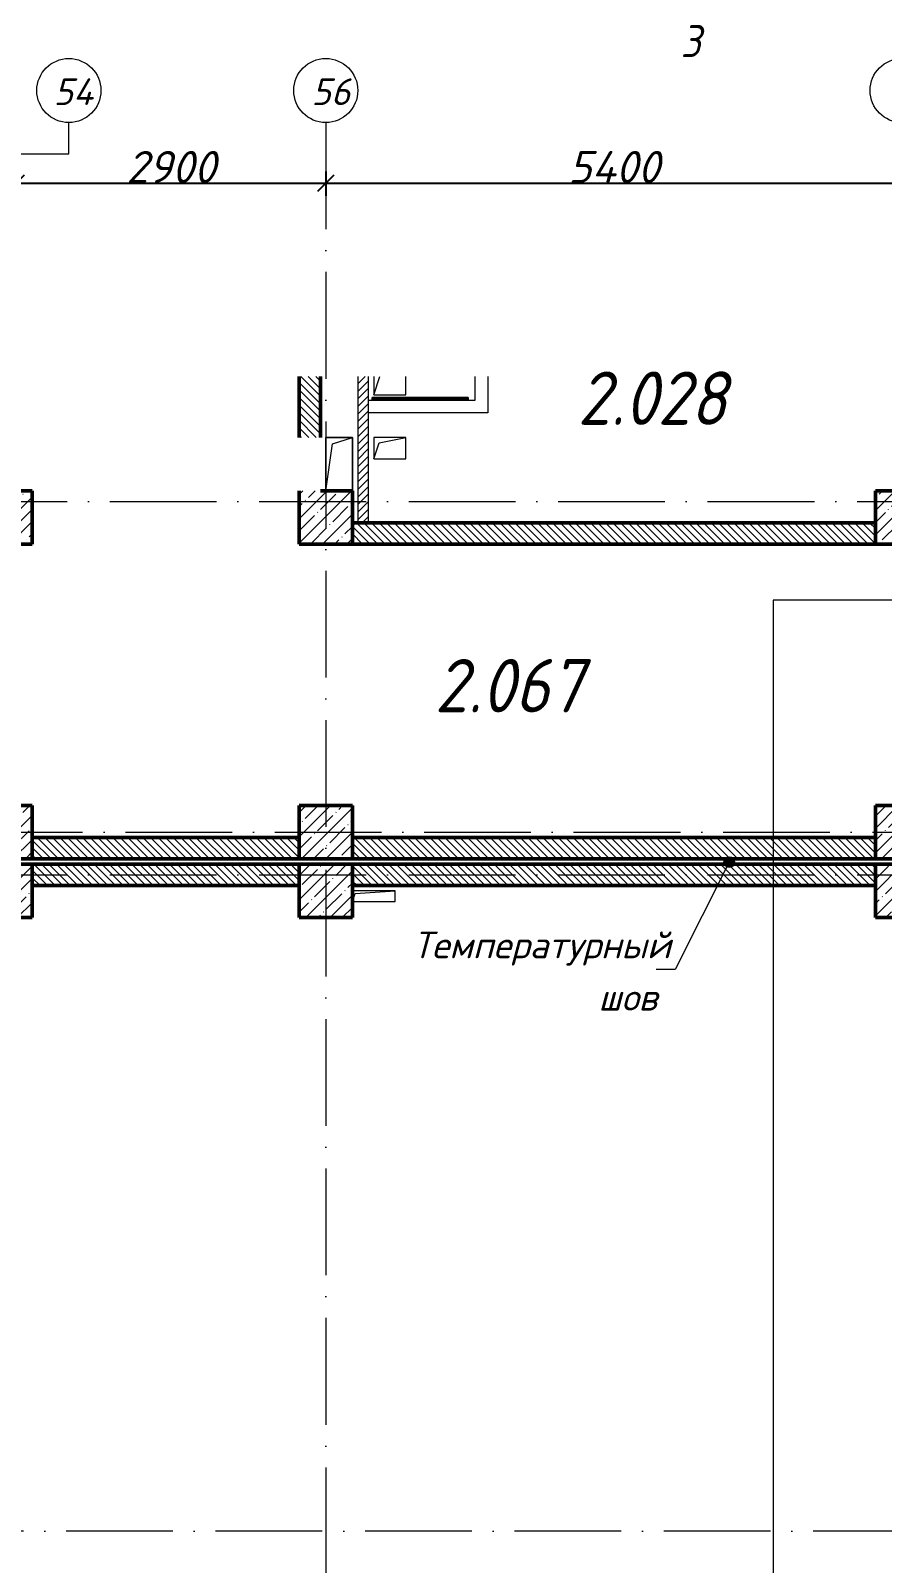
# Model space of a CAD drawing. Header units: millimetres. Extents: x -537608 to 253996, y -217170 to 186033.
# Drawn here: x -109663 to -101683, y -20357 to -5997 of the extents above; entities that cross this region are included whole.
import ezdxf

# ---------------------------------------------------------------- set-up
doc = ezdxf.new("R2010")
doc.units = ezdxf.units.MM
doc.linetypes.add('50_200_ШТРИХ_1Т_ш5_п1_п1_', pattern=[1400, 1000, -200, 0, -200])
for name, color, linetype, lineweight in [('A-____-____-DIMS', 7, 'Continuous', 9), ('A-FLOR-____-OTLN', 7, 'Continuous', 9), ('A-GENM-____-MCUT', 7, 'Continuous', 25), ('A-GENM-____-OTLN', 7, 'Continuous', 9), ('A-WALL-____-MCUT-2', 7, 'Continuous', 50), ('A-WALL-____-OTLN', 7, 'Continuous', 9), ('A-WALL-____-PATT-1', 7, 'Continuous', 9), ('A-WALL-FNSH-MCUT-1', 7, 'Continuous', 9), ('G-____-____-SYMB', 7, 'Continuous', 9), ('G-____-____-TEXT', 7, 'Continuous', 9), ('S-COLS-____-MCUT', 7, 'Continuous', 50), ('S-COLS-____-OTLN', 7, 'Continuous', 9), ('S-GRID-____-IDEN', 7, 'Continuous', 9), ('S-GRID-____-OTLN', 7, 'Continuous', 9), ('S-GRID-____-OTLN-1', 7, '50_200_ШТРИХ_1Т_ш5_п1_п1_', 9), ('Марки помещений', 7, 'Continuous', 9)]:
    doc.layers.add(name, color=color, linetype=linetype, lineweight=lineweight)
doc.layers.add('G-____-____-SYMB-1', color=9, linetype='Continuous', lineweight=9, true_color=0x808080)
doc.styles.add('ISOCPEUR_I', font='isocpeui.ttf', dxfattribs={"height": 300})
doc.styles.add('ISOCPEUR_I_10', font='isocpeui.ttf', dxfattribs={"width": 0.9, "height": 180})
doc.styles.add('ISOCPEUR_I_2', font='isocpeui.ttf', dxfattribs={"width": 0.9, "height": 140})
doc.dimstyles.new('ISO-2_5_0_9К_БОЛЬШОЙ_ОСИ', dxfattribs={"dimscale": 304.8, "dimtxt": 248.995294, "dimasz": 0.492126, "dimexe": 0.393701, "dimexo": 0, "dimgap": 0, "dimtad": 1, "dimdec": 0, "dimzin": 0, "dimdsep": 46, "dimtxsty": 'ISOCPEUR_I', "dimblk1": 'OBLIQUE', "dimblk2": 'OBLIQUE', "dimsah": 1, "dimcen": 0.09, "dimdle": 0.393701, "dimazin": 0, "dimtfac": 1, "dimtdec": 4, "dimtix": 1, "dimtmove": 0, "dimatfit": 3, "dimfxl": 1, "dimtvp": 1, "dimtolj": 1, "dimtzin": 0, "dimarcsym": 2})
pattern_1 = [(135, (-184647.673, -56738.29), (-35.35534, -35.35534), [])]

# ---------------------------------------------------------------- blocks, each defined once
blk = doc.blocks.new('BSC_Колонна _Прямоугольная - 500х500-V16-АР1_План отверстий 2 этажа в осях 1-64_А-ГГ')
at = {"layer": 'S-COLS-____-OTLN'}
h = blk.add_hatch(dxfattribs=at)
h.set_pattern_fill('FP_45', color=256, style=0, pattern_type=2)
h.set_pattern_definition([(45, (-77750, -42681.04), (-114.04925, 114.04925), []), (45, (-77635.95, -42681.04), (-114.04925, 114.04925), [201.613, -40.323, 3.353, -36.97])])
h.paths.add_polyline_path([(-250, -250), (250, -250), (250, 250), (-250, 250)], flags=0)
at = {"layer": 'S-COLS-____-MCUT'}
for p, q in [((250, 250), (-250, 250)), ((-250, 250), (-250, -250)), ((250, -250), (250, 250)), ((-250, -250), (250, -250))]:
    blk.add_line(p, q, dxfattribs=at)
blk = doc.blocks.new('BSC_Колонна _Прямоугольная - 500х500-V17-АР1_План отверстий 2 этажа в осях 1-64_А-ГГ')
at = {"layer": 'S-COLS-____-OTLN'}
h = blk.add_hatch(dxfattribs=at)
h.set_pattern_fill('FP_46', color=256, style=0, pattern_type=2)
h.set_pattern_definition([(45, (-83150, -42681.04), (-114.04925, 114.04925), []), (45, (-83035.95, -42681.04), (-114.04925, 114.04925), [201.613, -40.323, 3.353, -36.97])])
h.paths.add_polyline_path([(-250, -250), (250, -250), (250, 250), (-250, 250)], flags=0)
at = {"layer": 'S-COLS-____-MCUT'}
for p, q in [((250, 250), (-250, 250)), ((-250, 250), (-250, -250)), ((250, -250), (250, 250)), ((-250, -250), (250, -250))]:
    blk.add_line(p, q, dxfattribs=at)
blk = doc.blocks.new('BSC_Колонна _Прямоугольная - 500х500-V81-АР1_План отверстий 2 этажа в осях 1-64_А-ГГ')
at = {"layer": 'S-COLS-____-OTLN'}
h = blk.add_hatch(dxfattribs=at)
h.set_pattern_fill('FP_110', color=256, style=0, pattern_type=2)
h.set_pattern_definition([(45, (-83150, -46181.04), (-114.04925, 114.04925), []), (45, (-83035.95, -46181.04), (-114.04925, 114.04925), [201.613, -40.323, 3.353, -36.97])])
h.paths.add_polyline_path([(-250, -250), (250, -250), (250, 250), (-250, 250)], flags=0)
at = {"layer": 'S-COLS-____-MCUT'}
for p, q in [((250, 250), (-250, 250)), ((-250, 250), (-250, -250)), ((250, -250), (250, 250)), ((-250, -250), (250, -250))]:
    blk.add_line(p, q, dxfattribs=at)
blk = doc.blocks.new('BSC_Колонна _Прямоугольная - 500х500-V82-АР1_План отверстий 2 этажа в осях 1-64_А-ГГ')
at = {"layer": 'S-COLS-____-OTLN'}
h = blk.add_hatch(dxfattribs=at)
h.set_pattern_fill('FP_111', color=256, style=0, pattern_type=2)
h.set_pattern_definition([(45, (-74750, -43231.04), (-114.04925, 114.04925), []), (45, (-74635.95, -43231.04), (-114.04925, 114.04925), [201.613, -40.323, 3.353, -36.97])])
h.paths.add_polyline_path([(-250, -250), (250, -250), (250, 250), (-250, 250), (-250, 75)], flags=0)
at = {"layer": 'S-COLS-____-MCUT'}
for p, q in [((250, 250), (-250, 250)), ((-250, 250), (-250, -250)), ((250, -250), (250, 250)), ((-250, -250), (250, -250))]:
    blk.add_line(p, q, dxfattribs=at)
blk = doc.blocks.new('BSC_Колонна _Прямоугольная - 500х500-V118-АР1_План отверстий 2 этажа в осях 1-64_А-ГГ')
at = {"layer": 'S-COLS-____-OTLN'}
h = blk.add_hatch(dxfattribs=at)
h.set_pattern_fill('FP_147', color=256, style=0, pattern_type=2)
h.set_pattern_definition([(315, (-46181.04, 74750), (114.04925, 114.04925), []), (315, (-46181.04, 74635.95), (114.04925, 114.04925), [201.613, -40.323, 3.353, -36.97])])
h.paths.add_polyline_path([(-250, 250), (-250, -250), (250, -250), (250, 250), (135, 250)], flags=0)
at = {"layer": 'S-COLS-____-MCUT'}
for p, q in [((250, 250), (-250, 250)), ((-250, 250), (-250, -250)), ((250, -250), (250, 250)), ((-250, -250), (250, -250))]:
    blk.add_line(p, q, dxfattribs=at)
blk = doc.blocks.new('BSC_Колонна _Прямоугольная - 500х500-25978818-АР1_План отверстий 2 этажа в осях 1-64_А-ГГ')
at = {"layer": 'S-COLS-____-OTLN'}
h = blk.add_hatch(dxfattribs=at)
h.set_pattern_fill('FP_148', color=256, style=0, pattern_type=2)
h.set_pattern_definition([(45, (-77750, -46181.04), (-114.04925, 114.04925), []), (45, (-77635.95, -46181.04), (-114.04925, 114.04925), [201.613, -40.323, 3.353, -36.97])])
h.paths.add_polyline_path([(-250, -250), (250, -250), (250, 250), (-250, 250)], flags=0)
at = {"layer": 'S-COLS-____-MCUT'}
for p, q in [((-250, 250), (-250, -250)), ((250, 250), (-50, 250)), ((250, -250), (250, 250)), ((-250, -250), (250, -250))]:
    blk.add_line(p, q, dxfattribs=at)
blk = doc.blocks.new('BSC_Колонна _Прямоугольная - 500х500-V123-АР1_План отверстий 2 этажа в осях 1-64_А-ГГ')
at = {"layer": 'S-COLS-____-OTLN'}
h = blk.add_hatch(dxfattribs=at)
h.set_pattern_fill('FP_153', color=256, style=0, pattern_type=2)
h.set_pattern_definition([(45, (-77750, -43231.04), (-114.04925, 114.04925), []), (45, (-77635.95, -43231.04), (-114.04925, 114.04925), [201.613, -40.323, 3.353, -36.97])])
h.paths.add_polyline_path([(-250, -250), (250, -250), (250, 250), (-250, 250)], flags=0)
at = {"layer": 'S-COLS-____-MCUT'}
for p, q in [((250, 250), (-250, 250)), ((-250, 250), (-250, -250)), ((250, -250), (250, 250)), ((-250, -250), (250, -250))]:
    blk.add_line(p, q, dxfattribs=at)
blk = doc.blocks.new('BSC_Колонна _Прямоугольная - 500х500-V124-АР1_План отверстий 2 этажа в осях 1-64_А-ГГ')
at = {"layer": 'S-COLS-____-OTLN'}
h = blk.add_hatch(dxfattribs=at)
h.set_pattern_fill('FP_154', color=256, style=0, pattern_type=2)
h.set_pattern_definition([(45, (-74750, -42681.04), (-114.04925, 114.04925), []), (45, (-74635.95, -42681.04), (-114.04925, 114.04925), [201.613, -40.323, 3.353, -36.97])])
h.paths.add_polyline_path([(-250, -250), (250, -250), (250, 250), (-250, 250), (-250, 195)], flags=0)
at = {"layer": 'S-COLS-____-MCUT'}
for p, q in [((250, 250), (-250, 250)), ((-250, 250), (-250, -250)), ((250, -250), (250, 250)), ((-250, -250), (250, -250))]:
    blk.add_line(p, q, dxfattribs=at)
blk = doc.blocks.new('BSC_Колонна _Прямоугольная - 500х500-V125-АР1_План отверстий 2 этажа в осях 1-64_А-ГГ')
at = {"layer": 'S-COLS-____-OTLN'}
h = blk.add_hatch(dxfattribs=at)
h.set_pattern_fill('FP_155', color=256, style=0, pattern_type=2)
h.set_pattern_definition([(45, (-83150, -43231.04), (-114.04925, 114.04925), []), (45, (-83035.95, -43231.04), (-114.04925, 114.04925), [201.613, -40.323, 3.353, -36.97])])
h.paths.add_polyline_path([(-250, -250), (250, -250), (250, 250), (-250, 250)], flags=0)
at = {"layer": 'S-COLS-____-MCUT'}
for p, q in [((250, 250), (-250, 250)), ((-250, 250), (-250, -250)), ((250, -250), (250, 250)), ((-250, -250), (250, -250))]:
    blk.add_line(p, q, dxfattribs=at)
blk = doc.blocks.new('131_Панель боковая - 900х1500-29281255-АР1_План отверстий 2 этажа в осях 1-64_А-ГГ')
at = {"layer": 'A-GENM-____-MCUT'}
for p, q in [((450, 5), (-450, 5)), ((-450, 5), (-450, -5)), ((450, -5), (450, 5)), ((-450, -5), (450, -5))]:
    blk.add_line(p, q, dxfattribs=at)
at = {"layer": 'A-GENM-____-OTLN'}
for p, q in [((-450, 10), (450, 10)), ((-450, 5), (-450, 10)), ((450, 10), (450, 5)), ((-450, -10), (-450, -5)), ((-450, -10), (450, -10)), ((450, -5), (450, -10))]:
    blk.add_line(p, q, dxfattribs=at)
blk = doc.blocks.new('AR_Отверстие прямоугольное _в плите_ - AR_Отверстие прямоугольное _в плите_-V151-АР1_План отверстий 2 этажа в осях 1-64_А-ГГ')
at = {"layer": 'A-GENM-____-OTLN'}
for p, q in [((125, 250), (-125, 250)), ((-125, 250), (-125, -250)), ((-125, -250), (-63, 188)), ((-63, 188), (125, 250)), ((125, -250), (125, 250))]:
    blk.add_line(p, q, dxfattribs=at)
blk = doc.blocks.new('AR_Отверстие прямоугольное _в плите_ - AR_Отверстие прямоугольное _в плите_-30459341-АР1_План отверстий 2 этажа в осях 1-64_А-ГГ')
at = {"layer": 'A-GENM-____-OTLN'}
for p, q in [((-150, 20), (-150, -150)), ((-150, -150), (-93, 20)), ((150, -150), (150, 20)), ((-150, -150), (150, -150))]:
    blk.add_line(p, q, dxfattribs=at)
blk = doc.blocks.new('AR_Отверстие прямоугольное _в плите_ - AR_Отверстие прямоугольное _в плите_-30459372-АР1_План отверстий 2 этажа в осях 1-64_А-ГГ')
at = {"layer": 'A-GENM-____-OTLN'}
for p, q in [((150, 100), (-150, 100)), ((-150, 100), (-150, -100)), ((-150, -100), (-100, 50)), ((-100, 50), (150, 100)), ((150, -100), (150, 100)), ((-150, -100), (150, -100))]:
    blk.add_line(p, q, dxfattribs=at)
blk = doc.blocks.new('AR_Отверстие прямоугольное _в плите_ - AR_Отверстие прямоугольное _в плите_-30511579-АР1_План отверстий 2 этажа в осях 1-64_А-ГГ')
at = {"layer": 'A-GENM-____-OTLN'}
for p, q in [((200, 50), (-200, 50)), ((-200, -50), (-175, 25)), ((-175, 25), (200, 50)), ((200, -50), (200, 50)), ((-200, -50), (200, -50))]:
    blk.add_line(p, q, dxfattribs=at)
blk = doc.blocks.new('Ось сетки - Круг_Ø6_00__ISO-2_5_0_9K_-25732049-АР1_План отверстий 2 этажа в осях 1-64_А-ГГ')
at = {"layer": 'S-GRID-____-IDEN'}
blk.add_circle((0, 0), 3, dxfattribs=at)
blk = doc.blocks.new('_Oblique')
at = {"color": 0, "linetype": 'ByBlock', "lineweight": -2}
blk.add_line((-0.5, -0.5), (0.5, 0.5), dxfattribs=at)
blk = doc.blocks.new('*D2408')
at = {"layer": 'A-____-____-DIMS', "color": 0, "lineweight": -2, "transparency": 16777216}
for p, q in [((-109798, -7317), (-109798, -7544)), ((-106898, -7317), (-106898, -7544)), ((-109918, -7424), (-106778, -7424))]:
    blk.add_line(p, q, dxfattribs=at)
at = {"layer": 'Defpoints', "color": 0, "transparency": 16777216}
for p in [(-109798, -7317), (-106898, -7317), (-106898, -7424)]:
    blk.add_point(p, dxfattribs=at)
at = {"layer": 'A-____-____-DIMS', "color": 0, "lineweight": -2, "transparency": 16777216, "xscale": 150, "yscale": 150, "zscale": 150, "rotation": 180}
blk.add_blockref('_Oblique', (-109798, -7424), dxfattribs=at)
at = {"layer": 'A-____-____-DIMS', "color": 0, "lineweight": -2, "transparency": 16777216, "xscale": 150, "yscale": 150, "zscale": 150}
blk.add_blockref('_Oblique', (-106898, -7424), dxfattribs=at)
at = {"layer": 'A-____-____-DIMS', "color": 0, "transparency": 16777216, "insert": (-108348, -7274), "char_height": 300, "width": 758.48, "attachment_point": 5, "style": 'ISOCPEUR_I'}
blk.add_mtext('\\A1;2900', dxfattribs=at)
blk = doc.blocks.new('*D2409')
at = {"layer": 'A-____-____-DIMS', "color": 0, "lineweight": -2, "transparency": 16777216}
for p, q in [((-106898, -7317), (-106898, -7544)), ((-101498, -7317), (-101498, -7544)), ((-107018, -7424), (-101378, -7424))]:
    blk.add_line(p, q, dxfattribs=at)
at = {"layer": 'Defpoints', "color": 0, "transparency": 16777216}
for p in [(-106898, -7317), (-101498, -7317), (-101498, -7424)]:
    blk.add_point(p, dxfattribs=at)
at = {"layer": 'A-____-____-DIMS', "color": 0, "lineweight": -2, "transparency": 16777216, "xscale": 150, "yscale": 150, "zscale": 150, "rotation": 180}
blk.add_blockref('_Oblique', (-106898, -7424), dxfattribs=at)
at = {"layer": 'A-____-____-DIMS', "color": 0, "lineweight": -2, "transparency": 16777216, "xscale": 150, "yscale": 150, "zscale": 150}
blk.add_blockref('_Oblique', (-101498, -7424), dxfattribs=at)
at = {"layer": 'A-____-____-DIMS', "color": 0, "transparency": 16777216, "insert": (-104198, -7274), "char_height": 300, "width": 781.46, "attachment_point": 5, "style": 'ISOCPEUR_I'}
blk.add_mtext('\\A1;5400', dxfattribs=at)

msp = doc.modelspace()

# ---------------------------------------------------------------- hatches: boundary and pattern name
at = {"layer": 'A-WALL-____-PATT-1'}
h = msp.add_hatch(dxfattribs=at)
h.set_pattern_fill('FP_6', color=256, style=0, pattern_type=2)
h.set_pattern_definition(pattern_1)
h.paths.add_polyline_path([(-106947.6725, -9807.2474), (-106947.6725, -9237.1088), (-107147.6725, -9237.1088), (-107147.6725, -9807.2474)], flags=0)
h = msp.add_hatch(dxfattribs=at)
h.set_pattern_fill('FP_5', color=256, style=0, pattern_type=2)
h.set_pattern_definition([(45, (-184647.673, -56738.29), (-35.35534, 35.35534), [])])
h.paths.add_polyline_path([(-106597.6725, -10607.2474), (-106497.6725, -10607.2474), (-106497.6725, -9237.1088), (-106597.6725, -9237.1088), (-106597.6725, -9562.705)], flags=0)
h = msp.add_hatch(dxfattribs=at)
h.set_pattern_fill('FP_6', color=256, style=0, pattern_type=2)
h.set_pattern_definition(pattern_1)
h.paths.add_polyline_path([(-101747.6725, -10807.2474), (-101747.6725, -10607.2474), (-106647.6725, -10607.2474), (-106647.6725, -10807.2474), (-103358.0049, -10807.2474)], flags=0)
h = msp.add_hatch(dxfattribs=at)
h.set_pattern_fill('FP_6', color=256, style=0, pattern_type=2)
h.set_pattern_definition(pattern_1)
h.paths.add_polyline_path([(-107147.6725, -13757.2474), (-107147.6725, -13557.2474), (-109647.6725, -13557.2474), (-109647.6725, -13757.2474), (-108660.3977, -13757.2474)], flags=0)
h = msp.add_hatch(dxfattribs=at)
h.set_pattern_fill('FP_6', color=256, style=0, pattern_type=2)
h.set_pattern_definition(pattern_1)
h.paths.add_polyline_path([(-101747.6725, -13757.2474), (-101747.6725, -13557.2474), (-106647.6725, -13557.2474), (-106647.6725, -13757.2474), (-103358.0049, -13757.2474)], flags=0)
h = msp.add_hatch(dxfattribs=at)
h.set_pattern_fill('FP_6', color=256, style=0, pattern_type=2)
h.set_pattern_definition(pattern_1)
h.paths.add_polyline_path([(-108660.3977, -14007.2474), (-107147.6725, -14007.2474), (-107147.6725, -13807.2474), (-109647.6725, -13807.2474), (-109647.6725, -14007.2474), (-109544.1299, -14007.2474)], flags=0)
h = msp.add_hatch(dxfattribs=at)
h.set_pattern_fill('FP_6', color=256, style=0, pattern_type=2)
h.set_pattern_definition(pattern_1)
h.paths.add_polyline_path([(-101747.6725, -14007.2474), (-101747.6725, -13807.2474), (-106647.6725, -13807.2474), (-106647.6725, -14007.2474), (-103358.0049, -14007.2474)], flags=0)
at = {"layer": 'G-____-____-TEXT'}
h = msp.add_hatch(color=256, dxfattribs=at)
edge = h.paths.add_edge_path(flags=0)
edge.add_arc((-103116.5757, -13786.8294), 50, 0, 360)

# ---------------------------------------------------------------- linework, layer by layer
at = {"layer": 'A-FLOR-____-OTLN'}
for p, q in [((-106897.6725, -9807.2474), (-106647.6725, -9807.2474)), ((-106897.6725, -10307.2474), (-106897.6725, -9807.2474)), ((-106647.6725, -9807.2474), (-106647.6725, -10307.2474))]:
    msp.add_line(p, q, dxfattribs=at)
at = {"layer": 'A-WALL-____-MCUT-2'}
for p, q in [((-107147.6725, -9237.1088), (-107147.6725, -9807.2474)), ((-106947.6725, -9807.2474), (-106947.6725, -9237.1088)), ((-101747.6725, -10607.2474), (-106647.6725, -10607.2474)), ((-106647.6725, -10807.2474), (-101747.6725, -10807.2474)), ((-107147.6725, -13557.2474), (-109647.6725, -13557.2474)), ((-101747.6725, -13557.2474), (-106647.6725, -13557.2474)), ((-109647.6725, -13757.2474), (-107147.6725, -13757.2474)), ((-106647.6725, -13757.2474), (-101747.6725, -13757.2474)), ((-107147.6725, -13807.2474), (-109647.6725, -13807.2474)), ((-101747.6725, -13807.2474), (-106647.6725, -13807.2474)), ((-109647.6725, -14007.2474), (-107147.6725, -14007.2474)), ((-106647.6725, -14007.2474), (-101747.6725, -14007.2474))]:
    msp.add_line(p, q, dxfattribs=at)
at = {"layer": 'A-WALL-____-OTLN'}
for p, q in [((-105497.6725, -9457.2474), (-105497.6725, -9237.1088)), ((-105377.6725, -9237.1088), (-105377.6725, -9577.2474)), ((-106497.6725, -9457.2474), (-105497.6725, -9457.2474)), ((-105377.6725, -9577.2474), (-106497.6725, -9577.2474))]:
    msp.add_line(p, q, dxfattribs=at)
at = {"layer": 'A-WALL-FNSH-MCUT-1'}
for p, q in [((-106597.6725, -9237.1088), (-106597.6725, -10607.2474)), ((-106497.6725, -10607.2474), (-106497.6725, -9237.1088))]:
    msp.add_line(p, q, dxfattribs=at)
at = {"layer": 'G-____-____-SYMB-1'}
for p, q in [((-102704.6748, -11331.9632), (-102704.6748, -61526.7472)), ((-85899.4725, -11331.9632), (-102704.6748, -11331.9632))]:
    msp.add_line(p, q, dxfattribs=at)
at = {"layer": 'G-____-____-TEXT'}
for p, q in [((-103116.5757, -13786.8294), (-103623.6322, -14794.2129)), ((-103623.6322, -14794.2129), (-103803.3202, -14794.2129))]:
    msp.add_line(p, q, dxfattribs=at)
msp.add_circle((-103116.5757, -13786.8294), 50, dxfattribs=at)
at = {"layer": 'S-GRID-____-OTLN'}
for p, q in [((-109304.7949, -7152.1763), (-109304.7949, -6857.3298)), ((-109797.6725, -7152.1763), (-109304.7949, -7152.1763))]:
    msp.add_line(p, q, dxfattribs=at)
at = {"layer": 'S-GRID-____-OTLN-1'}
for p, q in [((-106897.6725, -6857.3298), (-106897.6725, -48168.3898)), ((-117320.9021, -10407.2474), (-94328.8852, -10407.2474)), ((-110175.358, -13507.2474), (-80721.2621, -13507.2474)), ((-117320.9021, -13907.2474), (-80573.2659, -13907.2474)), ((-94328.8852, -20057.2474), (-117320.9021, -20057.2474))]:
    msp.add_line(p, q, dxfattribs=at)

# ---------------------------------------------------------------- block references
at = {"layer": 'A-GENM-____-OTLN'}
for name, p in [('AR_Отверстие прямоугольное _в плите_ - AR_Отверстие прямоугольное _в плите_-30459341-АР1_План отверстий 2 этажа в осях 1-64_А-ГГ', (-106297.6725, -9257.2474)), ('AR_Отверстие прямоугольное _в плите_ - AR_Отверстие прямоугольное _в плите_-V151-АР1_План отверстий 2 этажа в осях 1-64_А-ГГ', (-106772.6725, -10057.2474)), ('AR_Отверстие прямоугольное _в плите_ - AR_Отверстие прямоугольное _в плите_-30459372-АР1_План отверстий 2 этажа в осях 1-64_А-ГГ', (-106297.6725, -9907.2474)), ('AR_Отверстие прямоугольное _в плите_ - AR_Отверстие прямоугольное _в плите_-30511579-АР1_План отверстий 2 этажа в осях 1-64_А-ГГ', (-106447.6725, -14107.2474))]:
    msp.add_blockref(name, p, dxfattribs=at)
at = {"layer": 'A-GENM-____-OTLN', "rotation": 180}
msp.add_blockref('131_Панель боковая - 900х1500-29281255-АР1_План отверстий 2 этажа в осях 1-64_А-ГГ', (-106012.6725, -9442.2474), dxfattribs=at)
at = {"layer": 'S-COLS-____-OTLN', "rotation": 89.9999999999999}
msp.add_blockref('BSC_Колонна _Прямоугольная - 500х500-V118-АР1_План отверстий 2 этажа в осях 1-64_А-ГГ', (-109897.6725, -10557.2474), dxfattribs=at)
at = {"layer": 'S-COLS-____-OTLN'}
for name, p in [('BSC_Колонна _Прямоугольная - 500х500-25978818-АР1_План отверстий 2 этажа в осях 1-64_А-ГГ', (-106897.6725, -10557.2474)), ('BSC_Колонна _Прямоугольная - 500х500-V81-АР1_План отверстий 2 этажа в осях 1-64_А-ГГ', (-101497.6725, -10557.2474)), ('BSC_Колонна _Прямоугольная - 500х500-V82-АР1_План отверстий 2 этажа в осях 1-64_А-ГГ', (-109897.6725, -13507.2474)), ('BSC_Колонна _Прямоугольная - 500х500-V123-АР1_План отверстий 2 этажа в осях 1-64_А-ГГ', (-106897.6725, -13507.2474)), ('BSC_Колонна _Прямоугольная - 500х500-V125-АР1_План отверстий 2 этажа в осях 1-64_А-ГГ', (-101497.6725, -13507.2474)), ('BSC_Колонна _Прямоугольная - 500х500-V124-АР1_План отверстий 2 этажа в осях 1-64_А-ГГ', (-109897.6725, -14057.2474)), ('BSC_Колонна _Прямоугольная - 500х500-V16-АР1_План отверстий 2 этажа в осях 1-64_А-ГГ', (-106897.6725, -14057.2474)), ('BSC_Колонна _Прямоугольная - 500х500-V17-АР1_План отверстий 2 этажа в осях 1-64_А-ГГ', (-101497.6725, -14057.2474))]:
    msp.add_blockref(name, p, dxfattribs=at)
at = {"layer": 'S-GRID-____-IDEN', "xscale": 99.99999999999993, "yscale": 99.99999999999993, "zscale": 99.99999999999993, "rotation": 180}
for p in [(-109304.7949, -6557.3298), (-106897.6725, -6557.3298), (-101497.6725, -6557.3298)]:
    msp.add_blockref('Ось сетки - Круг_Ø6_00__ISO-2_5_0_9K_-25732049-АР1_План отверстий 2 этажа в осях 1-64_А-ГГ', p, dxfattribs=at)

# ---------------------------------------------------------------- texts
at = {"layer": 'G-____-____-SYMB', "insert": (-103573.7745, -5944.6652), "char_height": 300, "width": 256.54, "attachment_point": 1, "style": 'ISOCPEUR_I_10'}
msp.add_mtext('\\fISOCPEUR|b0|i1|c204|p34|;3', dxfattribs=at)
at = {"layer": 'G-____-____-TEXT', "char_height": 250, "attachment_point": 1, "style": 'ISOCPEUR_I'}
for s, insert, width in [('Температурный', (-106082.0805, -14438.3587), 2763.416813), ('шов', (-104343.768, -14927.8379), 656.582063)]:
    msp.add_mtext(s, dxfattribs=dict(at, insert=insert, width=width))
at = {"layer": 'S-GRID-____-IDEN', "char_height": 250, "attachment_point": 1, "style": 'ISOCPEUR_I'}
for s, insert, width in [('54', (-109448.1666, -6443.3961), 425.696062), ('56', (-107032.0442, -6443.3961), 404.0505)]:
    msp.add_mtext(s, dxfattribs=dict(at, insert=insert, width=width))
at = {"layer": 'Марки помещений', "char_height": 500, "width": 785.65375, "attachment_point": 1, "style": 'ISOCPEUR_I_2'}
for s, insert in [('2.028', (-104538.5889, -9190.0212)), ('2.067', (-105876.8755, -11883.5656))]:
    msp.add_mtext(s, dxfattribs=dict(at, insert=insert))

# ---------------------------------------------------------------- dimensions: what is measured, and where the dimension line sits
at = {"layer": 'A-____-____-DIMS'}
for base, p1, p2, override, picture, middle in [((-106897.6725, -7423.5051), (-109797.6725, -7317.4391), (-106897.6725, -7317.4391), {"dimpost": '<>', "dimfxl": 2900}, '*D2408', (-108347.6725, -7273.5051)), ((-101497.6725, -7423.5051), (-106897.6725, -7317.4391), (-101497.6725, -7317.4391), {"dimpost": '<>', "dimfxl": 5400}, '*D2409', (-104197.6725, -7273.5051))]:
    dim = msp.add_linear_dim(base=base, p1=p1, p2=p2, dimstyle='ISO-2_5_0_9К_БОЛЬШОЙ_ОСИ', override=override, dxfattribs=at)
    dim.commit()
    dim.dimension.update_dxf_attribs({"geometry": picture, "text_midpoint": middle})

doc.saveas('drawing.dxf')
